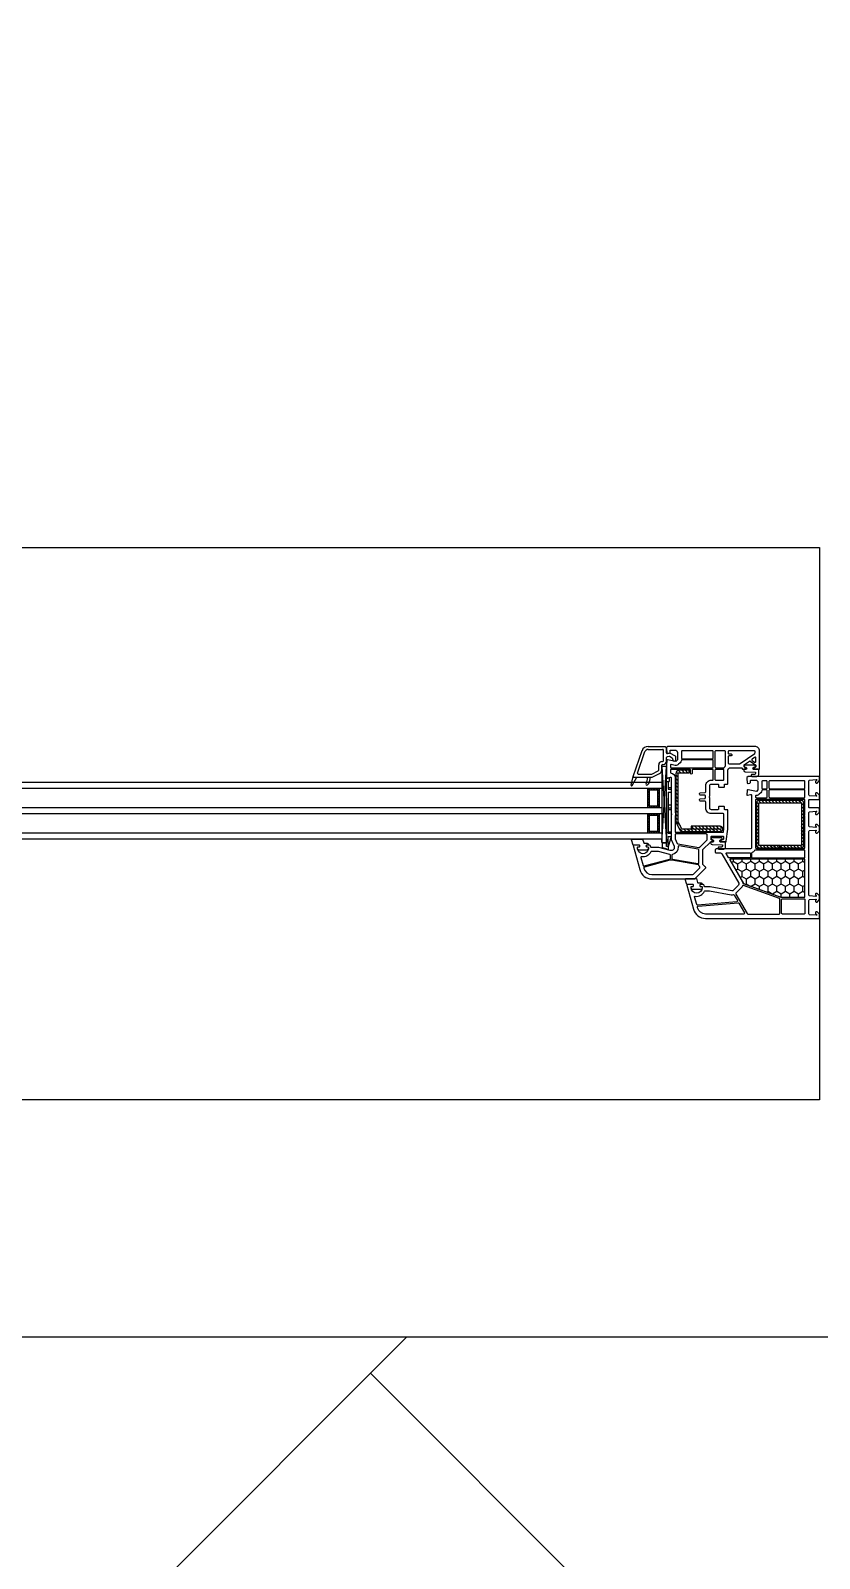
# Model space of a CAD drawing. Header units: millimetres. Extents: x 53645 to 137188, y 78097 to 135533.
# Drawn here: x 65421 to 65921, y 84562 to 85530 of the extents above; entities that cross this region are included whole.
import ezdxf

# ---------------------------------------------------------------- set-up
doc = ezdxf.new("R2010")
doc.units = ezdxf.units.MM
doc.layers.add('GP-POKRITIE1', color=7, linetype='Continuous', lineweight=9)

# ---------------------------------------------------------------- blocks, each defined once
blk = doc.blocks.new('3432')
h = blk.add_hatch()
h.set_pattern_fill('HONEY', color=0, angle=90, style=0)
h.set_pattern_definition([(90, (-13108.2898, 212.3573), (-2.74963, 4.7625), [3.175, -6.35]), (210, (-13108.2898, 212.3573), (-2.74963, -4.7625), [3.175, -6.35]), (150, (-13108.2898, 212.3573), (-5.49926, 6e-07), [-6.35, 3.175])])
h.paths.add_polyline_path([(-13236.67, 302.59, 0.57735), (-13237.1, 301.84), (-13229.42, 288.53, -0.079163), (-13229.02, 287.5, 0.259107), (-13228.71, 287.14), (-13205.03, 278.52, 0.087489), (-13204.86, 278.49), (-13190.15, 278.49, 0.414214), (-13189.65, 278.99), (-13189.65, 302.09, 0.414214), (-13190.15, 302.59)])
at = {"color": 0}
for p, q in [((-13298.41, 354.9), (-13292.85, 371.29)), ((-13295.67, 357.06), (-13291.05, 370.68)), ((-13289.15, 372.1), (-13279.83, 372.1)), ((-13289.06, 374), (-13278.18, 374)), ((-13279.33, 364.9), (-13279.33, 371.6)), ((-13278.18, 374), (-13277.43, 373.25)), ((-13277.43, 369.96), (-13277.43, 373.25)), ((-13275.23, 369.75), (-13276.84, 369.47)), ((-13271.68, 367.7), (-13275.23, 369.75)), ((-13286.76, 356.45), (-13282.61, 358.47)), ((-13282.33, 358.92), (-13282.33, 362.3)), ((-13280.43, 358.92), (-13280.43, 362)), ((-13280.41, 313.17), (-13277.42, 361.18)), ((-13280.41, 361.18), (-13277.42, 313.17)), ((-13280.23, 364.4), (-13279.83, 364.4)), ((-13279.93, 362.5), (-13279.53, 362.5)), ((-13277.43, 364.6), (-13277.43, 366.91)), ((-13275.77, 367.62), (-13277.01, 367.4)), ((-13273.68, 366.55), (-13275.44, 367.56)), ((-13273.43, 365.65), (-13273.43, 366.11)), ((-13271.43, 365.65), (-13271.43, 367.27)), ((-13268.3, 357.33), (-13269.78, 358.8)), ((-13266.04, 357.33), (-13267.54, 358.83)), ((-13263.78, 357.33), (-13265.28, 358.83)), ((-13262.95, 358.76), (-13263.01, 358.83)), ((-13299.86, 349.5), (-13298.42, 354.88)), ((-13299.12, 349.2), (-13296.13, 354.5)), ((-13298.43, 354.8), (-13298.43, 354.8)), ((-13298.13, 354.5), (-13286.98, 354.5)), ((-13295.2, 356.4), (-13286.98, 356.4)), ((-13289.32, 354.32), (-13289.32, 354.5)), ((-13287.87, 352.48), (-13287.52, 354.5)), ((-13285.93, 354.74), (-13281.78, 356.76)), ((-13277.43, 353.61), (-13275.73, 354.07)), ((-13277.43, 310.65), (-13277.43, 353.61)), ((-13277.43, 351.67), (-13275.73, 351.67)), ((-13276.23, 351.67), (-13276.23, 346.97)), ((-13275.73, 354.07), (-13275.73, 351.67)), ((-13269.95, 354.45), (-13271.45, 355.95)), ((-13269.95, 352.19), (-13271.45, 353.69)), ((-13269.95, 349.92), (-13271.45, 351.42)), ((-13269.95, 347.66), (-13271.45, 349.16)), ((-13269.95, 356.71), (-13271.14, 357.9)), ((-13288.41, 347.28), (-13289.41, 347.28)), ((-13288.41, 346.28), (-13289.41, 346.28)), ((-13288.41, 346.28), (-13289.41, 346.28)), ((-13288.41, 345.28), (-13289.41, 345.28)), ((-13288.41, 344.28), (-13289.41, 344.28)), ((-13288.41, 343.28), (-13289.41, 343.28)), ((-13288.41, 342.28), (-13289.41, 342.28)), ((-13288.41, 341.28), (-13289.41, 341.28)), ((-13288.41, 340.28), (-13289.41, 340.28)), ((-13288.41, 339.28), (-13289.41, 339.28)), ((-13288.41, 346.28), (-13288.41, 347.28)), ((-13287.91, 347.28), (-13287.91, 346.28)), ((-13286.91, 347.28), (-13286.91, 346.28)), ((-13285.91, 347.28), (-13285.91, 346.28)), ((-13284.91, 347.28), (-13284.91, 346.28)), ((-13283.91, 347.28), (-13283.91, 346.28)), ((-13282.91, 347.28), (-13281.91, 347.28)), ((-13282.91, 346.28), (-13282.91, 347.28)), ((-13282.91, 346.28), (-13281.91, 346.28)), ((-13282.91, 346.28), (-13281.91, 346.28)), ((-13282.91, 345.28), (-13281.91, 345.28)), ((-13282.91, 344.28), (-13281.91, 344.28)), ((-13282.91, 343.28), (-13281.91, 343.28)), ((-13282.91, 342.28), (-13281.91, 342.28)), ((-13282.91, 341.28), (-13281.91, 341.28)), ((-13282.91, 340.28), (-13281.91, 340.28)), ((-13282.91, 339.28), (-13281.91, 339.28)), ((-13277.43, 341.2), (-13277.43, 317)), ((-13276.23, 347.97), (-13274.43, 347.97)), ((-13276.23, 346.97), (-13274.43, 346.97)), ((-13276.23, 344.97), (-13274.43, 344.97)), ((-13276.23, 344.97), (-13276.23, 318.97)), ((-13274.43, 347.97), (-13274.43, 316.97)), ((-13269.95, 345.4), (-13271.45, 346.9)), ((-13269.95, 343.13), (-13271.45, 344.63)), ((-13269.95, 340.87), (-13271.45, 342.37)), ((-13269.95, 338.61), (-13271.45, 340.11)), ((-13218.83, 337.43), (-13220.23, 338.83)), ((-13217.57, 338.3), (-13219.05, 339.78)), ((-13215.45, 338.3), (-13216.95, 339.8)), ((-13213.33, 338.3), (-13214.83, 339.8)), ((-13211.21, 338.3), (-13212.71, 339.8)), ((-13209.09, 338.3), (-13210.59, 339.8)), ((-13206.96, 338.3), (-13208.46, 339.8)), ((-13204.84, 338.3), (-13206.34, 339.8)), ((-13202.72, 338.3), (-13204.22, 339.8)), ((-13200.6, 338.3), (-13202.1, 339.8)), ((-13198.48, 338.3), (-13199.98, 339.8)), ((-13196.36, 338.3), (-13197.86, 339.8)), ((-13194.24, 338.3), (-13195.74, 339.8)), ((-13192.12, 338.3), (-13193.62, 339.8)), ((-13190.38, 338.68), (-13191.44, 339.75)), ((-13288.41, 338.28), (-13289.41, 338.28)), ((-13288.41, 337.28), (-13289.41, 337.28)), ((-13288.41, 336.28), (-13289.41, 336.28)), ((-13288.41, 331.28), (-13289.41, 331.28)), ((-13288.41, 330.28), (-13289.41, 330.28)), ((-13288.41, 330.28), (-13289.41, 330.28)), ((-13288.41, 329.28), (-13289.41, 329.28)), ((-13288.41, 336.28), (-13288.41, 335.28)), ((-13288.41, 330.28), (-13288.41, 331.28)), ((-13287.91, 336.28), (-13287.91, 335.28)), ((-13287.91, 331.28), (-13287.91, 330.28)), ((-13286.91, 336.28), (-13286.91, 335.28)), ((-13286.91, 331.28), (-13286.91, 330.28)), ((-13285.91, 336.28), (-13285.91, 335.28)), ((-13285.91, 331.28), (-13285.91, 330.28)), ((-13284.91, 336.28), (-13284.91, 335.28)), ((-13284.91, 331.28), (-13284.91, 330.28)), ((-13283.91, 336.28), (-13283.91, 335.28)), ((-13283.91, 331.28), (-13283.91, 330.28)), ((-13282.91, 338.28), (-13281.91, 338.28)), ((-13282.91, 337.28), (-13281.91, 337.28)), ((-13282.91, 336.28), (-13282.91, 335.28)), ((-13282.91, 336.28), (-13281.91, 336.28)), ((-13282.91, 331.28), (-13281.91, 331.28)), ((-13282.91, 330.28), (-13282.91, 331.28)), ((-13282.91, 330.28), (-13281.91, 330.28)), ((-13282.91, 330.28), (-13281.91, 330.28)), ((-13282.91, 329.28), (-13281.91, 329.28)), ((-13276.23, 336.97), (-13274.43, 336.97)), ((-13276.23, 334.97), (-13274.43, 334.97)), ((-13276.23, 333.97), (-13274.43, 333.97)), ((-13269.95, 336.35), (-13271.45, 337.85)), ((-13269.95, 334.08), (-13271.45, 335.58)), ((-13269.95, 331.82), (-13271.45, 333.32)), ((-13269.95, 329.56), (-13271.45, 331.06)), ((-13218.83, 335.31), (-13220.33, 336.81)), ((-13218.83, 333.19), (-13220.33, 334.69)), ((-13218.83, 331.07), (-13220.33, 332.57)), ((-13218.83, 328.95), (-13220.33, 330.45)), ((-13190.33, 336.51), (-13191.83, 338.01)), ((-13190.33, 334.39), (-13191.83, 335.89)), ((-13190.33, 332.27), (-13191.83, 333.77)), ((-13190.33, 330.15), (-13191.83, 331.65)), ((-13190.33, 328.02), (-13191.83, 329.52)), ((-13288.41, 328.28), (-13289.41, 328.28)), ((-13288.41, 327.28), (-13289.41, 327.28)), ((-13288.41, 326.28), (-13289.41, 326.28)), ((-13288.41, 325.28), (-13289.41, 325.28)), ((-13288.41, 324.28), (-13289.41, 324.28)), ((-13288.41, 323.28), (-13289.41, 323.28)), ((-13288.41, 322.28), (-13289.41, 322.28)), ((-13288.41, 321.28), (-13289.41, 321.28)), ((-13288.41, 320.28), (-13289.41, 320.28)), ((-13288.41, 320.28), (-13288.41, 319.28)), ((-13287.91, 320.28), (-13287.91, 319.28)), ((-13286.91, 320.28), (-13286.91, 319.28)), ((-13285.91, 320.28), (-13285.91, 319.28)), ((-13284.91, 320.28), (-13284.91, 319.28)), ((-13283.91, 320.28), (-13283.91, 319.28)), ((-13282.91, 328.28), (-13281.91, 328.28)), ((-13282.91, 327.28), (-13281.91, 327.28)), ((-13282.91, 326.28), (-13281.91, 326.28)), ((-13282.91, 325.28), (-13281.91, 325.28)), ((-13282.91, 324.28), (-13281.91, 324.28)), ((-13282.91, 323.28), (-13281.91, 323.28)), ((-13282.91, 322.28), (-13281.91, 322.28)), ((-13282.91, 321.28), (-13281.91, 321.28)), ((-13282.91, 320.28), (-13282.91, 319.28)), ((-13282.91, 320.28), (-13281.91, 320.28)), ((-13276.23, 319.97), (-13274.43, 319.97)), ((-13276.23, 318.97), (-13276.23, 319.57)), ((-13269.95, 327.3), (-13271.45, 328.8)), ((-13268.6, 323.68), (-13271.45, 326.53)), ((-13267.21, 320.03), (-13269.69, 322.51)), ((-13264.94, 320.03), (-13266.44, 321.53)), ((-13262.68, 320.03), (-13264.18, 321.53)), ((-13260.42, 320.03), (-13261.92, 321.53)), ((-13260, 321.87), (-13261.58, 323.45)), ((-13258.16, 320.03), (-13259.66, 321.53)), ((-13257.74, 321.87), (-13259.32, 323.45)), ((-13255.89, 320.03), (-13257.39, 321.53)), ((-13255.48, 321.87), (-13257.06, 323.45)), ((-13253.63, 320.03), (-13255.13, 321.53)), ((-13253.21, 321.87), (-13254.79, 323.45)), ((-13251.37, 320.03), (-13252.87, 321.53)), ((-13250.95, 321.87), (-13252.53, 323.45)), ((-13249.1, 320.03), (-13250.6, 321.53)), ((-13248.69, 321.87), (-13250.27, 323.45)), ((-13246.84, 320.03), (-13248.34, 321.53)), ((-13246.42, 321.87), (-13248, 323.45)), ((-13244.58, 320.03), (-13246.08, 321.53)), ((-13244.16, 321.87), (-13245.74, 323.45)), ((-13242.53, 320.24), (-13243.82, 321.53)), ((-13241.8, 321.78), (-13243.48, 323.45)), ((-13218.83, 326.83), (-13220.33, 328.33)), ((-13218.83, 324.7), (-13220.33, 326.2)), ((-13218.83, 322.58), (-13220.33, 324.08)), ((-13218.83, 320.46), (-13220.33, 321.96)), ((-13218.83, 318.34), (-13220.33, 319.84)), ((-13190.33, 325.9), (-13191.83, 327.4)), ((-13190.33, 323.78), (-13191.83, 325.28)), ((-13190.33, 321.66), (-13191.83, 323.16)), ((-13190.33, 319.54), (-13191.83, 321.04)), ((-13279.99, 309.82), (-13279.99, 312.87)), ((-13279.99, 312.87), (-13277.42, 312.87)), ((-13277.42, 309.14), (-13279.99, 309.82)), ((-13277.43, 314.97), (-13276.23, 314.97)), ((-13276.23, 310.37), (-13277.43, 310.65)), ((-13276.23, 318.97), (-13274.43, 318.97)), ((-13276.23, 310.37), (-13276.23, 316.97)), ((-13276.23, 316.97), (-13274.43, 316.97)), ((-13274.43, 316.97), (-13276.23, 310.37)), ((-13276.23, 310.65), (-13276.23, 316.97)), ((-13276.22, 310.39), (-13276.22, 308.52)), ((-13218.83, 316.22), (-13220.33, 317.72)), ((-13218.83, 314.1), (-13220.33, 315.6)), ((-13218.83, 311.98), (-13220.33, 313.48)), ((-13218.77, 309.8), (-13220.33, 311.36)), ((-13216.65, 309.8), (-13218.15, 311.3)), ((-13214.53, 309.8), (-13216.03, 311.3)), ((-13212.41, 309.8), (-13213.91, 311.3)), ((-13210.28, 309.8), (-13211.78, 311.3)), ((-13208.16, 309.8), (-13209.66, 311.3)), ((-13206.04, 309.8), (-13207.54, 311.3)), ((-13203.92, 309.8), (-13205.08, 310.95)), ((-13201.8, 309.8), (-13203.3, 311.3)), ((-13199.68, 309.8), (-13201.18, 311.3)), ((-13197.56, 309.8), (-13199.06, 311.3)), ((-13195.44, 309.8), (-13196.94, 311.3)), ((-13193.31, 309.8), (-13194.81, 311.3)), ((-13191.29, 309.9), (-13192.69, 311.3)), ((-13190.33, 317.42), (-13191.83, 318.92)), ((-13190.33, 315.3), (-13191.83, 316.8)), ((-13190.33, 313.17), (-13191.83, 314.67)), ((-13190.34, 311.07), (-13191.83, 312.55)), ((-13277.42, 308.85), (-13277.42, 309.14)), ((-13276.22, 308.52), (-13277.42, 308.85))]:
    blk.add_line(p, q, dxfattribs=at)
for points in [[(-15180.45, 500), (-13180.43, 500), (-13180.43, 150), (-15180.45, 150)], [(-13280.41, 315.18), (-13280.41, 313.17), (-13277.42, 313.17), (-13277.42, 361.18), (-13280.41, 361.18)], [(-13280.43, 347.28), (-13818.45, 347.28), (-13818.45, 351.28), (-13280.43, 351.28)], [(-13281.91, 347.28), (-13289.41, 347.28), (-13289.41, 335.28), (-13281.91, 335.28)], [(-13282.91, 346.28), (-13288.41, 346.28), (-13288.41, 336.28), (-13282.91, 336.28)], [(-13280.43, 331.28), (-13818.45, 331.28), (-13818.45, 335.28), (-13280.43, 335.28)], [(-13281.91, 331.28), (-13289.41, 331.28), (-13289.41, 319.28), (-13281.91, 319.28)], [(-13282.91, 330.28), (-13288.41, 330.28), (-13288.41, 320.28), (-13282.91, 320.28)], [(-13280.42, 315.28), (-13818.44, 315.28), (-13818.44, 319.28), (-13280.43, 319.28)]]:
    blk.add_lwpolyline(points, close=True, dxfattribs=at)
for points in [[(-13276.68, 374), (-13277.43, 373.25), (-13277.43, 372.75), (-13277.24, 369.97, 0.446275), (-13276.66, 369.51), (-13275.54, 369.7, 0.36397), (-13275.13, 370.2), (-13275.13, 371.2, -0.414214), (-13274.63, 371.7), (-13271.93, 371.7, -0.414214), (-13270.43, 370.2), (-13270.43, 365.43), (-13271.43, 364.43), (-13276.65, 365.49, 0.454146), (-13277.25, 365.03), (-13277.42, 362.41, 0.016582), (-13277.43, 362.21), (-13277.43, 354.3, 0.493145), (-13277.05, 354.01), (-13275.06, 354.54, -0.493145), (-13274.43, 354.06), (-13274.43, 331.71, 0.201513), (-13274.28, 331.36, -0.420084), (-13274.28, 330.64, 0.201513), (-13274.43, 330.29), (-13274.43, 315), (-13272.59, 310.8, -0.628383), (-13274.94, 308.07), (-13282.15, 310), (-13286.93, 310, -0.414214), (-13287.43, 310.5, 0.414214), (-13288.43, 311.5), (-13290.07, 311.5), (-13290.25, 311.2, 0.57735), (-13289.73, 310.3), (-13289.29, 310.3, -0.38517), (-13288.79, 309.85, -1.105542), (-13295.76, 309.85, -0.38517), (-13295.26, 310.3), (-13294.83, 310.3, 0.57735), (-13294.31, 311.2), (-13294.48, 311.5), (-13298.13, 311.5, 0.493145), (-13298.42, 311.12), (-13294.34, 295.93, 0.339454), (-13286.62, 290), (-13259.84, 290, 0.198912), (-13259.13, 290.29), (-13252.57, 296.85, 0.414214), (-13252.57, 297.56), (-13254.28, 299.27, -0.198912), (-13254.43, 299.62), (-13254.43, 308.29, -0.198912), (-13254.28, 308.65), (-13249.57, 313.35, -0.198912), (-13249.22, 313.5), (-13247.78, 313.5), (-13247.61, 313.8, 0.57735), (-13248.13, 314.7), (-13248.63, 314.7, -0.414214), (-13249.13, 315.2), (-13249.13, 316.6, -0.414214), (-13248.63, 317.1), (-13241.64, 317.1, -0.455633), (-13241.14, 316.53), (-13241.34, 315.13, -0.373972), (-13241.83, 314.7), (-13243.03, 314.7, 0.57735), (-13243.55, 313.8), (-13243.37, 313.5), (-13239.98, 313.5, 0.373885), (-13239.49, 313.93), (-13238.43, 321.5), (-13238.43, 333.6, 0.414214), (-13238.73, 333.9), (-13240.33, 333.9, -0.414214), (-13240.63, 334.2), (-13240.63, 335.6, 0.414214), (-13240.93, 335.9), (-13244.03, 335.9, 0.414214), (-13244.33, 335.6), (-13244.33, 334.4, -0.414214), (-13244.83, 333.9), (-13248.93, 333.9, -0.414214), (-13249.93, 334.9), (-13249.93, 341.29, 0.201513), (-13250.08, 341.64, -0.420084), (-13250.08, 342.36, 0.201513), (-13249.93, 342.71), (-13249.93, 349.1, -0.414214), (-13248.93, 350.1), (-13244.83, 350.1, -0.414214), (-13244.33, 349.6), (-13244.33, 348.4, 0.414214), (-13244.03, 348.1), (-13240.93, 348.1, 0.414214), (-13240.63, 348.4), (-13240.63, 349.8, -0.414214), (-13240.33, 350.1), (-13238.73, 350.1, 0.414214), (-13238.43, 350.4), (-13238.43, 359, -0.414214), (-13236.93, 360.5), (-13229.93, 360.5, -0.414214), (-13229.43, 360, 0.414214), (-13228.93, 359.5), (-13226.78, 359.5), (-13226.61, 359.8, 0.57735), (-13227.13, 360.7), (-13227.63, 360.7, -0.414214), (-13228.13, 361.2), (-13228.13, 362.17, -0.244698), (-13227.91, 362.58), (-13224.86, 364.72, -0.315299), (-13224.29, 364.72), (-13220.94, 362.37, -0.244698), (-13220.73, 361.96), (-13220.73, 361.2, -0.414214), (-13221.23, 360.7), (-13222.03, 360.7, 0.57735), (-13222.55, 359.8), (-13222.37, 359.5), (-13218.73, 359.5, 0.414214), (-13218.43, 359.8), (-13218.43, 371, 0.414214), (-13221.43, 374)], [(-13267.43, 371.2, 0.414214), (-13267.93, 370.7), (-13267.93, 366.7, 0.414214), (-13267.43, 366.2), (-13248.23, 366.2, 0.414214), (-13247.73, 366.7), (-13247.73, 370.7, 0.414214), (-13248.23, 371.2)], [(-13246.13, 371.2, 0.414214), (-13246.63, 370.7), (-13246.63, 361, 0.414214), (-13246.13, 360.5), (-13240.96, 360.5, 0.284915), (-13240.51, 360.78, -0.045769), (-13240.13, 361.4, 0.162278), (-13240.03, 361.7), (-13240.03, 370.7, 0.414214), (-13240.53, 371.2)], [(-13237.73, 371.2, 0.414214), (-13238.23, 370.7), (-13238.23, 369.7, 0.414214), (-13237.73, 369.2), (-13236.43, 369.2, -0.414214), (-13235.93, 368.7), (-13235.93, 368.5, -0.414214), (-13236.43, 368), (-13237.73, 368, 0.414214), (-13238.23, 367.5), (-13238.23, 363.49, 0.436376), (-13237.69, 362.99, -0.01877), (-13237.43, 363), (-13230.96, 363, 0.153915), (-13230.67, 363.09), (-13221.44, 369.56, 0.244698), (-13221.23, 369.97), (-13221.23, 370.7, 0.414214), (-13221.73, 371.2)], [(-13267.46, 365.5, 0.372896), (-13267.95, 365.07, -0.161969), (-13268.66, 363.66), (-13269.66, 362.66, -0.251647), (-13271.92, 361.98), (-13274.33, 362.47, 0.4743), (-13274.93, 361.98), (-13274.93, 361, 0.414214), (-13274.43, 360.5), (-13248.23, 360.5, 0.414214), (-13247.73, 361), (-13247.73, 365, 0.414214), (-13248.23, 365.5)], [(-13260.63, 359.4, 0.414214), (-13261.13, 358.9), (-13261.13, 356.9, -1), (-13262.13, 356.9), (-13262.13, 358.9, 0.414214), (-13262.63, 359.4), (-13274.43, 359.4, 0.414214), (-13274.93, 358.9), (-13274.93, 357.61, 0.387795), (-13274.47, 357.11, -0.387795), (-13271.93, 354.32), (-13271.93, 332.31, -0.229416), (-13271.93, 329.69), (-13271.93, 320.1, 0.414214), (-13271.43, 319.6), (-13241.65, 319.6, 0.373972), (-13241.16, 320.03), (-13240.93, 321.64, 0.034844), (-13240.93, 321.71), (-13240.93, 330.9, 0.414214), (-13241.43, 331.4), (-13248.93, 331.4, -0.414214), (-13252.43, 334.9), (-13252.43, 338.72, 0.39896), (-13252.9, 339.22), (-13255.95, 339.38, -0.39896), (-13256.43, 339.87), (-13256.43, 340.31, -0.39896), (-13255.95, 340.8), (-13253.16, 340.95, 0.442836), (-13252.69, 341.52, -0.074681), (-13252.69, 342.48, 0.442836), (-13253.16, 343.05), (-13255.95, 343.2, -0.39896), (-13256.43, 343.69), (-13256.43, 344.13, -0.39896), (-13255.95, 344.62), (-13252.9, 344.78, 0.39896), (-13252.43, 345.28), (-13252.43, 349.1, -0.414214), (-13248.93, 352.6), (-13248.23, 352.6, 0.414214), (-13247.73, 353.1), (-13247.73, 358.9, 0.414214), (-13248.23, 359.4)], [(-13271.45, 356.83), (-13271.45, 326.5, 0.116434), (-13271.24, 325.61), (-13269, 321.13, 0.284079), (-13267.21, 320.03), (-13243.3, 320.03, 0.414214), (-13241.8, 321.53), (-13241.8, 321.95, 0.414214), (-13243.3, 323.45), (-13261.8, 323.45), (-13261.8, 321.87), (-13243.21, 321.87, -0.940252), (-13243.18, 321.53), (-13267.08, 321.53, -0.228035), (-13267.66, 321.81), (-13269.89, 326.28, -0.116434), (-13269.95, 326.5), (-13269.95, 356.83, -0.414214), (-13269.45, 357.33), (-13262.95, 357.33), (-13262.95, 358.83), (-13269.45, 358.83, 0.414214)], [(-13246.13, 359.4, 0.414214), (-13246.63, 358.9), (-13246.63, 353.1, 0.414214), (-13246.13, 352.6), (-13241.43, 352.6, 0.414214), (-13240.93, 353.1), (-13240.93, 358.9, 0.414214), (-13241.43, 359.4)], [(-13221.56, 360.68, 0.414214), (-13221.06, 361.18, 0.054959), (-13221.15, 361.94, 0.351258), (-13221.34, 362.1), (-13227.78, 362.1, 0.351258), (-13227.98, 361.94, 0.054959), (-13228.06, 361.18, 0.414214), (-13227.56, 360.68), (-13227.11, 360.68, -0.57735), (-13226.59, 359.78), (-13226.76, 359.48), (-13228.23, 359.48, 0.414214), (-13228.43, 359.28), (-13228.43, 358.81, 0.407864), (-13227.45, 357.81), (-13221.24, 357.68, -0.433601), (-13220.85, 357.24), (-13220.88, 356.92, -0.363714), (-13221.6, 356.19), (-13222.57, 356.11, -0.169782), (-13222.76, 356.16, 1.241435), (-13223.21, 354.99), (-13220.12, 354.99, 0.414214), (-13218.92, 356.19), (-13218.92, 359.18, 0.414214), (-13219.22, 359.48), (-13222.36, 359.48), (-13222.53, 359.78, -0.57735), (-13222.01, 360.68)], [(-13223.12, 365.94, 0.520567), (-13223.12, 365.12), (-13221.51, 363.99, 0.606815), (-13220.73, 364.4), (-13220.73, 366.65, 0.606815), (-13221.51, 367.06)], [(-13224.43, 309), (-13245.93, 309, 0.414214), (-13246.43, 308.5), (-13246.43, 307, 0.414214), (-13245.93, 306.5), (-13243.23, 306.5, -0.267949), (-13242.36, 306), (-13231.56, 287.29, -0.339454), (-13231.72, 286.09), (-13235.01, 282.8, -0.245592), (-13235.89, 282.52), (-13249.73, 284.95, 0.043661), (-13250.25, 285), (-13252.93, 285, -0.414214), (-13253.43, 285.5, 0.414214), (-13254.43, 286.5), (-13256.07, 286.5), (-13256.25, 286.2, 0.57735), (-13255.73, 285.3), (-13255.28, 285.3, -0.414214), (-13254.78, 284.8), (-13254.78, 284.5, -1), (-13261.78, 284.5), (-13261.78, 284.8, -0.414214), (-13261.28, 285.3), (-13260.83, 285.3, 0.57735), (-13260.31, 286.2), (-13260.48, 286.5), (-13264.13, 286.5, 0.493145), (-13264.42, 286.12), (-13260.34, 270.93, 0.339454), (-13252.62, 265), (-13180.93, 265, 0.414214), (-13180.43, 265.5), (-13180.43, 267.41), (-13180.43, 267.7), (-13181.93, 269.2), (-13182.43, 269.2, 0.414214), (-13182.93, 268.7), (-13182.93, 268.3, 0.198912), (-13182.87, 268.16), (-13182.22, 267.51, -0.700208), (-13182.46, 267), (-13186.67, 267.37, -0.388879), (-13187.13, 267.87), (-13187.13, 276.46, -0.388879), (-13186.67, 276.96), (-13182.75, 277.3, -0.700208), (-13182.51, 276.79), (-13182.87, 276.44, 0.198912), (-13182.93, 276.3), (-13182.93, 275.9, 0.414214), (-13182.43, 275.4), (-13181.93, 275.4), (-13180.43, 276.9), (-13180.43, 279.4), (-13181.93, 280.9), (-13182.43, 280.9, 0.414214), (-13182.93, 280.4), (-13182.93, 280, 0.198912), (-13182.87, 279.86), (-13182.51, 279.51, -0.700208), (-13182.75, 279), (-13186.67, 279.34, -0.388879), (-13187.13, 279.84), (-13187.13, 320.16, -0.388879), (-13186.67, 320.66), (-13182.75, 321, -0.700208), (-13182.51, 320.49), (-13182.87, 320.14, 0.198912), (-13182.93, 320), (-13182.93, 319.6, 0.414214), (-13182.43, 319.1), (-13181.93, 319.1), (-13180.43, 320.6), (-13180.43, 323.1), (-13181.93, 324.6), (-13182.43, 324.6, 0.414214), (-13182.93, 324.1), (-13182.93, 323.7, 0.198912), (-13182.87, 323.56), (-13182.51, 323.21, -0.700208), (-13182.75, 322.7), (-13186.67, 323.04, -0.388879), (-13187.13, 323.54), (-13187.13, 332.13, -0.388879), (-13186.67, 332.63), (-13182.46, 333, -0.700208), (-13182.22, 332.49), (-13182.87, 331.84, 0.198912), (-13182.93, 331.7), (-13182.93, 331.3, 0.414214), (-13182.43, 330.8), (-13181.93, 330.8), (-13180.43, 332.3), (-13180.43, 332.59), (-13180.43, 334.5, 0.414214), (-13180.93, 335), (-13186.63, 335, -0.414214), (-13187.13, 335.5), (-13187.13, 339.9, -0.414214), (-13186.63, 340.4), (-13180.93, 340.4, 0.414214), (-13180.43, 340.9), (-13180.43, 343.1), (-13181.93, 344.6), (-13182.43, 344.6, 0.414214), (-13182.93, 344.1), (-13182.93, 343.7, 0.198912), (-13182.87, 343.56), (-13182.22, 342.91, -0.700208), (-13182.46, 342.4), (-13186.67, 342.77, -0.388879), (-13187.13, 343.27), (-13187.13, 352.13, -0.388879), (-13186.67, 352.63), (-13182.46, 353, -0.700208), (-13182.22, 352.49), (-13182.87, 351.84, 0.198912), (-13182.93, 351.7), (-13182.93, 351.3, 0.414214), (-13182.43, 350.8), (-13181.93, 350.8), (-13180.43, 352.3), (-13180.43, 352.59), (-13180.43, 354.5, 0.414214), (-13180.93, 355), (-13225.68, 355), (-13226.43, 354.25), (-13226.43, 353.75), (-13226.24, 350.97, 0.446275), (-13225.66, 350.51), (-13224.54, 350.7, 0.36397), (-13224.13, 351.2), (-13224.13, 352.2, -0.414214), (-13223.63, 352.7), (-13220.93, 352.7, -0.414214), (-13219.43, 351.2), (-13219.43, 346.43), (-13220.43, 345.43), (-13225.65, 346.49, 0.454146), (-13226.25, 346.03), (-13226.43, 343.32, 0.51393), (-13226.05, 343.01), (-13224.06, 343.54, -0.493145), (-13223.43, 343.06), (-13223.43, 310, -0.414214)], [(-13214.03, 347.2, 0.414214), (-13213.53, 347.7), (-13213.53, 351.7, 0.414214), (-13214.03, 352.2), (-13216.43, 352.2, 0.414214), (-13216.93, 351.7), (-13216.93, 347.7, 0.414214), (-13216.43, 347.2)], [(-13190.13, 347.2, 0.414214), (-13189.63, 347.7), (-13189.63, 351.7, 0.414214), (-13190.13, 352.2), (-13211.93, 352.2, 0.414214), (-13212.43, 351.7), (-13212.43, 347.7, 0.414214), (-13211.93, 347.2)], [(-13214.03, 341.5, 0.414214), (-13213.53, 342), (-13213.53, 346, 0.414214), (-13214.03, 346.5), (-13216.46, 346.5, 0.372896), (-13216.95, 346.07, -0.161969), (-13217.66, 344.66), (-13218.66, 343.66, -0.198912), (-13220.43, 342.93, 0.414214), (-13220.93, 342.43), (-13220.93, 342, 0.414214), (-13220.43, 341.5)], [(-13190.13, 309.4, 0.414214), (-13189.63, 309.9), (-13189.63, 319.1, -1), (-13189.63, 319.7), (-13189.63, 330.1, -1), (-13189.63, 330.7), (-13189.63, 339.9, 0.414214), (-13190.13, 340.4), (-13220.43, 340.4, 0.414214), (-13220.93, 339.9), (-13220.93, 309.9, 0.414214), (-13220.43, 309.4)], [(-13205.08, 311.3), (-13205.08, 309.8), (-13191.83, 309.8, 0.414214), (-13190.33, 311.3), (-13190.33, 338.3, 0.414214), (-13191.83, 339.8), (-13218.83, 339.8, 0.414214), (-13220.33, 338.3), (-13220.33, 311.3, 0.414214), (-13218.83, 309.8), (-13205.58, 309.8), (-13205.58, 311.3), (-13218.83, 311.3), (-13218.83, 338.3), (-13191.83, 338.3), (-13191.83, 311.3)], [(-13190.13, 341.5, 0.414214), (-13189.63, 342), (-13189.63, 346, 0.414214), (-13190.13, 346.5), (-13211.93, 346.5, 0.414214), (-13212.43, 346), (-13212.43, 342, 0.414214), (-13211.93, 341.5)], [(-13289.67, 312.61, -0.414214), (-13288.97, 311.91), (-13288.97, 311.81, -0.414214), (-13289.27, 311.51), (-13290.12, 311.51), (-13290.29, 311.21, 0.57735), (-13289.77, 310.31), (-13289.32, 310.31, -0.414214), (-13288.82, 309.81), (-13288.82, 309.51, -0.020024), (-13288.83, 309.23, -0.390947), (-13289.83, 308.31), (-13294.81, 308.31, -0.390947), (-13295.81, 309.23), (-13295.82, 309.51), (-13295.82, 309.81, -0.414214), (-13295.32, 310.31), (-13294.87, 310.31, 0.57735), (-13294.35, 311.21), (-13294.52, 311.51), (-13298.57, 311.51), (-13299.58, 314.9, -0.502334), (-13299.3, 315.28), (-13292.53, 315.28), (-13291.8, 312.85, 0.349418), (-13291.51, 312.61)], [(-13269.37, 311.01, 0.498043), (-13269.95, 310.46, -0.394481), (-13273.66, 305.57, 0.365019), (-13274.08, 305.07), (-13274.08, 303.12, 0.36397), (-13273.66, 302.62), (-13257.51, 299.77, 0.466308), (-13256.93, 300.27), (-13256.93, 308.39, 0.36397), (-13257.34, 308.89)], [(-13271.43, 318.5, 0.414214), (-13271.93, 318), (-13271.93, 315.63, 0.103244), (-13271.88, 315.43), (-13270.64, 312.58, 0.251284), (-13270.27, 312.28), (-13256.81, 309.91, 0.28183), (-13256.32, 310.1, -0.034736), (-13256.05, 310.41), (-13251.77, 314.69, 0.198912), (-13251.63, 315.04), (-13251.63, 318, 0.414214), (-13252.13, 318.5)], [(-13242.55, 314.68, 0.414214), (-13242.05, 315.18, 0.054959), (-13242.13, 315.94, 0.351258), (-13242.33, 316.1), (-13248.77, 316.1, 0.351258), (-13248.96, 315.94, 0.054959), (-13249.05, 315.18, 0.414214), (-13248.55, 314.68), (-13248.1, 314.68, -0.57735), (-13247.58, 313.78), (-13247.75, 313.48), (-13249.21, 313.48, 0.414214), (-13249.41, 313.28), (-13249.41, 312.81, 0.407864), (-13248.44, 311.81), (-13242.23, 311.68, -0.433601), (-13241.84, 311.24), (-13241.86, 310.92, -0.363714), (-13242.59, 310.19), (-13243.56, 310.11, -0.169782), (-13243.75, 310.16, 1.241435), (-13244.2, 308.99), (-13241.11, 308.99, 0.414214), (-13239.91, 310.19), (-13239.91, 313.18, 0.414214), (-13240.21, 313.48), (-13243.34, 313.48), (-13243.52, 313.78, -0.57735), (-13243, 314.68)], [(-13286.82, 307.5, 0.293253), (-13287.28, 307.21, -0.339137), (-13293.19, 304.08, 0.546119), (-13293.53, 303.7), (-13292.16, 298.6, 0.414214), (-13291.55, 298.24), (-13275.15, 302.64, 0.339454), (-13274.78, 303.12), (-13274.78, 305.05, 0.339454), (-13275.15, 305.53), (-13282.42, 307.48, 0.065543), (-13282.55, 307.5)], [(-13273.9, 301.95, 0.109518), (-13275.2, 301.9), (-13291.37, 297.57, 0.414214), (-13291.72, 296.95), (-13291.64, 296.65, 0.339454), (-13286.62, 292.8), (-13261, 292.8, 0.198912), (-13260.29, 293.09), (-13256.3, 297.08, 0.382222), (-13256.27, 297.75, -0.088112), (-13256.77, 298.67, 0.274835), (-13257.16, 299)], [(-13224.63, 303.3), (-13237.63, 303.3, -0.267949), (-13238.06, 303.55), (-13239.5, 306.05, -0.57735), (-13239.24, 306.5), (-13224.63, 306.5, -0.414214), (-13224.13, 306), (-13224.13, 303.8, -0.414214)], [(-13237.01, 302.59, 0.57735), (-13237.27, 302.14), (-13228.64, 287.19, 0.176327), (-13228.48, 287.06), (-13205, 278.51, 0.087489), (-13204.9, 278.49), (-13189.95, 278.49, 0.414214), (-13189.65, 278.79), (-13189.65, 302.29, 0.414214), (-13189.95, 302.59)], [(-13204.93, 278.5), (-13190.13, 278.5, 0.414214), (-13189.63, 279), (-13189.63, 302.1, 0.414214), (-13190.13, 302.6), (-13236.65, 302.6, 0.57735), (-13237.08, 301.85), (-13229.39, 288.54, -0.079163), (-13229, 287.51, 0.259107), (-13228.68, 287.15)], [(-13190.13, 303.3, 0.414214), (-13189.63, 303.8), (-13189.63, 307.8, 0.414214), (-13190.13, 308.3), (-13221.09, 308.3, 0.252264), (-13221.5, 308.08, -0.152167), (-13223.11, 306.76, 0.305615), (-13223.43, 306.29), (-13223.43, 303.8, 0.414214), (-13222.93, 303.3)], [(-13255.57, 287.56, -0.414214), (-13254.87, 286.86), (-13254.87, 286.76, -0.414214), (-13255.17, 286.46), (-13256.01, 286.46), (-13256.19, 286.16, 0.57735), (-13255.67, 285.26), (-13255.22, 285.26, -0.414214), (-13254.72, 284.76), (-13254.72, 284.46, -0.020024), (-13254.73, 284.18, -0.390947), (-13255.73, 283.26), (-13260.71, 283.26, -0.390947), (-13261.71, 284.18), (-13261.72, 284.46), (-13261.72, 284.76, -0.414214), (-13261.22, 285.26), (-13260.77, 285.26, 0.57735), (-13260.25, 286.16), (-13260.42, 286.46), (-13264.47, 286.46), (-13265.48, 289.85, -0.502334), (-13265.2, 290.23), (-13258.43, 290.23), (-13257.7, 287.8, 0.349418), (-13257.41, 287.56)], [(-13232.75, 275.6), (-13257.69, 273.42, -0.36397), (-13258.21, 273.79), (-13259.53, 278.7, -0.546119), (-13259.19, 279.08, 0.339137), (-13253.28, 282.21, -0.293253), (-13252.82, 282.5), (-13250.2, 282.5), (-13236.33, 280.05, 0.100742), (-13234.93, 280.09, -0.329802), (-13234.38, 279.85), (-13232.36, 276.35, -0.548619)], [(-13205.98, 267.8, 0.414214), (-13205.48, 268.3), (-13205.48, 277.18, 0.315299), (-13205.8, 277.65), (-13228.49, 285.91, 0.415199), (-13229.13, 285.61, -0.110369), (-13229.95, 284.32), (-13233.32, 280.95, 0.339454), (-13233.4, 280.35), (-13226.3, 268.05, 0.267949), (-13225.87, 267.8)], [(-13228.29, 267.8), (-13252.62, 267.8, -0.339454), (-13257.64, 271.65), (-13257.77, 272.12, -0.466308), (-13257.33, 272.75), (-13231.9, 274.97, -0.291473), (-13231.42, 274.72), (-13227.86, 268.55, -0.57735)], [(-13204.38, 268.3), (-13204.38, 276.9, -0.414214), (-13203.88, 277.4), (-13190.13, 277.4, -0.414214), (-13189.63, 276.9), (-13189.63, 268.3, -0.414214), (-13190.13, 267.8), (-13203.88, 267.8, -0.414214)]]:
    blk.add_lwpolyline(points, format="xyb", close=True, dxfattribs=at)
blk.add_lwpolyline([(-16750.47, 150), (-16750.47, 0), (0, 0), (0, 150)], dxfattribs=at)
for centre, radius, start, end in [((-13289.06, 370), 4, 90, 161.25191), ((-13289.06, 370), 2.1, 90, 161.25191), ((-13279.83, 371.6), 0.5, 0, 90), ((-13276.93, 369.96), 0.5, 180, 280), ((-13282.83, 358.92), 0.5, 295.92047, 0), ((-13280.23, 362.3), 2.1, 90, 180), ((-13282.83, 358.92), 2.4, 295.92047, 0), ((-13279.93, 362), 0.5, 90, 180), ((-13279.83, 364.9), 0.5, 270, 0), ((-13279.53, 364.6), 2.1, 270, 0), ((-13276.93, 366.91), 0.5, 100, 180), ((-13275.69, 367.13), 0.5, 60, 100), ((-13273.93, 366.11), 0.5, 0, 60), ((-13272.43, 365.65), 1, 180, 0), ((-13271.93, 367.27), 0.5, 0, 60), ((-13299.47, 349.4), 0.4, 165, 330.51332), ((-13298.13, 354.8), 0.3, 161.25191, 270), ((-13295.2, 356.9), 0.5, 161.25191, 270), ((-13289.83, 350.1), 0.6, 150.58004, 312.48598), ((-13297.32, 354.32), 8, 330.58004, 0), ((-13292.8, 353.34), 5, 312.48598, 350), ((-13286.98, 356.9), 0.5, 270, 295.92047), ((-13286.98, 356.9), 2.4, 270, 295.92047)]:
    blk.add_arc(centre, radius, start, end, dxfattribs=at)

msp = doc.modelspace()

# ---------------------------------------------------------------- hatches: boundary and pattern name
at = {"layer": 'GP-POKRITIE1', "ltscale": 100}
h = msp.add_hatch(dxfattribs=at)
h.set_pattern_fill('AR-HBONE', color=252, scale=3, angle=90)
h.set_pattern_definition([(135, (91714.96, -74594.3), (-431.0523, 7e-14), [914.4, -304.8]), (225, (91499.43, -74378.8), (-431.0523, 7e-14), [914.4, -304.8])])
h.paths.add_polyline_path([(61350.77, 95352.74), (73025.99, 95352.92), (73025.99, 96202.83), (77925.99, 96202.83), (77925.99, 95352.83), (89579.26, 95352.83), (83067.33, 84852.82), (80101.03, 84852.84), (80101.03, 83702.83), (59350.8, 83702.5), (59350.78, 84702.83), (76101.34, 84702.83), (76200.82, 84702.83), (79101.57, 84702.83), (79101.57, 87352.82), (83151.25, 87352.81), (83151.27, 88102.8), (83001.52, 88102.8), (83001.52, 93602.83), (83151.49, 93602.83), (83151.52, 94352.83), (76926.79, 94352.84), (76926.66, 95202.83), (73926.3, 95202.78), (73926.3, 94352.88), (61350.79, 94352.73)])

# ---------------------------------------------------------------- next in the draw order: block references
msp.add_blockref('3432', (79101.57, 84702.83))

doc.saveas('drawing.dxf')
